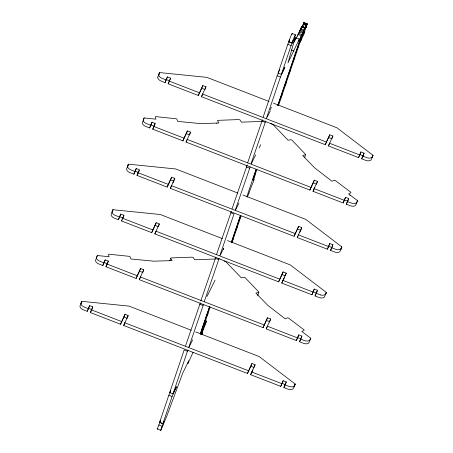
<?xml version="1.0" encoding="UTF-8"?>
<svg xmlns="http://www.w3.org/2000/svg" width="453" height="453" viewBox="0 0 453 453"><rect width="100%" height="100%" fill="white"/><g stroke="black" fill="none" stroke-linecap="round" stroke-linejoin="round"><path stroke-width="0.68" d="M257.485 295.254L257.899 294.739M257.972 294.965L258.833 291.992L245.079 277.632L244.139 277.236L241.307 277.831L226.545 262.468A3.618 2.044 18.8 0 0 226.172 262.117A4.003 2.259 18.8 0 0 225.543 261.664L224.042 261.024M304.274 157.672L304.688 157.151M304.761 157.378L305.622 154.405L291.868 140.045L290.928 139.654L288.097 140.249L273.159 124.705L270.832 123.437M302.644 34.485L302.315 35.311A4.768 0.294 -68.8 0 0 302.247 35.504L302.644 34.513M307.202 24.168L303.844 22.803L307.259 23.941L303.521 33.981L304.841 31.189C303.629 36.438 300.152 40.385 298.844 45.634L278.646 105.181M302.038 26.891L303.844 22.803L307.242 23.918L303.969 22.65M302.644 25.679L302.383 26.534L302.615 25.691M305.758 27.316L305.911 26.942L305.582 28.012A13.114 0.81 -68.8 0 0 305.673 27.718C306.047 26.41 305.214 29.083 305.52 28.046A7.486 0.464 -68.8 0 1 305.582 27.86L305.724 27.339M202.995 328.697L202.281 330.48M300.492 41.019L300.673 40.294M299.778 42.786L300.866 39.858L300.515 40.968M304.693 28.652C303.595 29.711 307.644 27.605 301.715 26.376L296.234 38.312M210.022 307.508L201.942 331.29L202.706 329.246M302.712 25.657L302.729 25.561A12.418 0.764 -68.8 0 1 302.797 25.317L302.547 26.195M305.985 26.92L306.002 26.829A12.418 0.764 -68.8 0 1 306.064 26.585L306.075 26.557A8.012 0.493 -68.8 0 1 306.075 26.619L305.826 27.429L306.245 26.155L306.018 26.942M302.513 26.421L302.842 25.374M305.588 27.843L305.339 28.443A16.087 0.991 -68.8 0 1 305.248 28.732L305.464 28.126M295.724 38.816L296.064 37.763L299.337 39.032L298.431 41.755L303.125 32.05L299.852 30.781M300.679 40.674L300.911 39.621L300.582 40.532M202.961 328.736L202.848 328.923A7.237 0.447 -68.8 0 0 202.774 329.076L201.676 332.411L203.21 328.176M303.402 24.213L303.606 23.437L303.284 24.281M303.986 22.673L303.459 24.235M215.362 258.997L194.643 259.739L193.216 257.497L191.891 257.162L171.008 257.944L170.741 258.363L172.078 260.605L153.777 261.177L130.832 258.991L130.119 256.766L129.394 256.347L108.839 254.201L108.465 254.541L109.099 256.755L97.344 255.515L96.529 257.463A4.796 2.707 18.8 0 0 99.281 261.019L103.76 262.785L105.209 259.852L108.335 261.064L107.401 263.81L104.275 262.598L102.825 265.532L98.346 263.765A4.796 2.707 18.8 0 1 95.594 260.209L97.344 255.515M302.491 26.048L302.332 26.489M205.254 320.582L206.562 321.092C203.703 328.736 202.185 332.264 201.789 334.614M291.845 34.57L292.128 33.499L295.401 34.762L293.816 40.708L295.197 37.571L287.955 62.933L299.331 39.032M303.17 34.032L303.006 34.581L304.122 31.138L302.021 36.755L303.119 34.122M299.546 43.556L299.79 42.792M302.774 25.51L302.553 26.161M301.602 26.92L301.749 26.325L305.022 27.588L302.989 32.559L303.136 32.078M302.344 26.45L302.451 26.07M202.984 328.674L203.193 328.199M201.472 334.574L201.874 333.533M248.901 193.278L247.44 196.964M256.885 169.331L254.699 176.217A26.427 1.631 -68.8 0 1 254.603 176.557L253.731 179.62A33.109 2.044 -68.8 0 1 253.561 180.237L254.082 179.36L253.856 180.254A6.574 0.408 -68.8 0 1 253.584 181.075L253.533 181.228A6.574 0.408 -68.8 0 1 253.204 182.163L251.608 185.996A33.109 2.044 -68.8 0 1 251.177 187.151L250.203 189.648A4.858 0.3 -68.8 0 1 249.948 190.254L249.252 192.338A26.427 1.631 -68.8 0 1 249.025 192.938L248.924 193.21M300.741 40.447L301.766 37.322L300.696 40.634M300.741 29.705L300.996 29.043M301.749 26.461L305.141 27.837L304.501 29.519L307.117 24.071M201.506 334.478L201.698 334.02A7.016 0.43 -68.8 0 1 201.84 333.731L202.027 333.232A4.819 0.3 -68.8 0 1 201.925 333.544L201.579 334.58L202.219 333L201.642 334.563L202.117 333.198L201.84 333.623M300.096 30.668L299.75 31.404M303.017 25.142L303.074 25.034M202.004 333.397L202.066 333.215A13.114 0.81 -68.8 0 1 201.919 333.618L201.562 334.586A12.418 0.764 -68.8 0 1 201.766 334.155L201.806 334.042M80.957 303.55L81.846 301.33L129.082 306.12L191.206 330.203M123.165 217.463L123.912 215.266L120.787 214.054L118.403 219.733L113.997 217.995A4.949 2.797 18.8 0 1 111.166 214.303L113.001 209.722L160.237 214.512L222.355 238.595M172.967 182.933L174.79 178.397L171.664 177.185L167.185 187.1L137.016 175.407L139.399 169.728L136.274 168.516L133.89 174.195L129.484 172.451A4.949 2.797 18.8 0 1 126.653 168.759L128.488 164.179L175.724 168.969L237.842 193.052M262.151 121.41L241.432 122.151L240.005 119.909L238.68 119.575L217.797 120.356L217.531 120.775L218.867 123.018L200.566 123.595L177.621 121.41L176.908 119.179L176.183 118.76L155.628 116.614L155.254 116.959L155.889 119.173L144.133 117.927L142.984 121.115M157.803 77.152L159.643 72.571L206.874 77.361L268.997 101.444M81.098 303.527L81.846 301.33M112.253 211.919L113.001 209.722M127.74 166.376L128.488 164.179M158.895 74.768L159.643 72.571M80.911 304.076L80.011 305.905A4.949 2.797 18.8 0 0 82.842 309.603L87.248 311.341L89.632 305.662L92.757 306.874L92.01 309.071M102.825 265.532L103.76 262.785M118.403 219.733L120.787 214.054M133.89 174.195L136.274 168.516M142.859 121.404L142.384 122.621A4.796 2.707 18.8 0 0 145.136 126.177L149.615 127.95L151.998 122.27L155.124 123.482L154.377 125.679M157.808 77.152A4.949 2.797 18.8 0 0 160.639 80.844L165.045 82.588L167.429 76.908L170.554 78.12L169.994 79.768M87.248 311.341L89.632 305.662M104.275 262.598L105.209 259.852M149.615 127.95L151.998 122.27M165.045 82.588L167.429 76.908M127.401 317.74L128.148 315.543L125.022 314.331L120.543 324.252L90.374 312.553L92.757 306.874M139.666 271.268L142.791 272.48L143.726 269.733L140.6 268.521L136.121 278.442L105.951 266.743L108.335 261.064M158.556 226.132L159.303 223.935L156.177 222.723L151.698 232.644L121.529 220.945L123.912 215.266M189.767 134.348L190.515 132.151L187.389 130.94L182.91 140.855L152.74 129.162L155.124 123.482M205.192 88.986L205.939 86.789L202.814 85.577L198.34 95.492L168.171 83.799L170.554 78.12M138.652 171.925L139.213 170.277M120.543 324.252L125.022 314.331M136.121 278.442L140.6 268.521M151.698 232.644L156.177 222.723M167.185 187.1L171.664 177.185M182.91 140.855L187.389 130.94M198.34 95.492L202.814 85.577M254.518 366.398L255.079 364.75L251.953 363.538L247.474 373.459L123.669 325.464L128.148 315.543M269.937 321.149L270.684 318.952L267.559 317.74L263.08 327.661L139.247 279.654L143.726 269.733M282.174 274.682L285.299 275.888L286.234 273.142L283.108 271.93L278.629 281.851L154.824 233.856L159.303 223.935M297.661 229.139L300.786 230.351L301.721 227.604L298.595 226.392L294.116 236.307L170.311 188.312L174.79 178.397M316.726 183.567L317.474 181.37L314.348 180.158L309.869 190.073L186.036 142.066L190.515 132.151M332.128 138.193L332.876 135.996L329.75 134.784L325.271 144.705L201.46 96.704L205.939 86.789M169.796 260.86L170.73 258.114M160.594 420.571L157.854 427.57A4.796 0.294 -68.8 0 0 157.808 428.663L157.921 428.442M193.086 352.338L187.899 363.504L188.782 360.803L182.865 372.779L166.964 415.65L161.075 429.931A4.796 0.294 -68.8 0 1 161.126 428.838L164.094 421.182L162.899 423.6L159.626 422.332L168.816 395.243L170.288 392.253M162.899 423.6L172.083 396.505L176.517 386.715L172.978 393.878L169.705 392.615L184.167 349.976L187.44 351.239L188.063 349.982M185.515 346.001L200.334 302.887M200.838 300.82L215.883 257.032M216.602 254.337L231.341 211.455M232.044 208.81L247.196 165.011M247.615 162.899L262.44 119.779M263.148 117.106L277.168 75.776L278.352 73.386M266.421 118.369L280.441 77.038L284.875 67.248L281.33 74.411L278.057 73.148L287.842 44.309L289.705 39.926M172.978 393.878L187.44 351.239M188.788 347.27L203.601 304.156M204.337 301.421L219.156 258.301M219.875 255.605L233.991 213.986L230.719 212.717M235.317 210.079L250.152 166.908M251.115 163.499L265.713 121.042M281.33 74.411L291.109 45.577L293.199 40.532L292.004 42.95L288.731 41.682L289.048 40.764A4.796 0.294 -68.8 0 1 291.16 35.498L292.128 33.499M223.346 249.41L223.793 248.085L220.368 255.016M295.288 40.113L295.571 39.269M297.598 36.076L298.153 34.434L301.426 35.696L277.717 105.606M298.493 33.907L298.657 33.409L301.93 34.677L277.887 105.572M200.311 333.821L209.614 306.381M231.183 242.802L240.486 215.362M246.845 196.625L256.149 169.184M200.356 334.15L209.847 306.166M231.364 242.74L240.549 215.651M256.075 169.875L253.057 178.782A11.778 0.725 -68.8 0 0 252.972 179.116L252.91 179.535L254.337 176.432A9.162 0.566 -68.8 0 0 254.728 175.424L255.084 174.643M232.027 242.638L241.036 216.064L239.037 220.113M202.944 328.799L202.865 329.138M247.474 373.459L251.953 363.538M263.08 327.661L267.559 317.74M278.629 281.851L283.108 271.93M294.116 236.307L298.595 226.392M309.869 190.073L314.348 180.158M325.271 144.705L329.75 134.784M282.219 383.431L285.345 384.642L286.279 381.896L283.153 380.684L280.769 386.364L250.6 374.671L255.079 364.75M227.48 240.583L290.294 264.931L326.307 292.417L324.467 296.992A4.949 2.797 18.8 0 1 319.484 297.655L315.05 295.968L317.434 290.288L314.308 289.076L311.924 294.761L281.755 283.063L286.234 273.142M332.174 246.947L332.921 244.75L329.795 243.538L327.411 249.218L297.242 237.519L301.721 227.604M363.329 155.339L364.076 153.142L360.95 151.931L358.566 157.61L328.397 145.917L332.876 135.996M301.137 338.295L301.885 336.098L298.759 334.886L296.375 340.565L266.205 328.872L270.684 318.952M347.927 200.713L348.674 198.516L345.548 197.304L343.164 202.984L312.995 191.285L317.474 181.37M280.769 386.364L283.153 380.684M296.375 340.565L298.759 334.886M311.924 294.761L314.308 289.076M327.411 249.218L329.795 243.538M343.164 202.984L345.548 197.304M358.566 157.61L360.95 151.931M195.673 331.936L259.139 356.539L295.158 384.025L293.312 388.6A4.949 2.797 18.8 0 1 288.329 389.263L283.895 387.575L286.279 381.896M242.967 195.039L305.781 219.388L341.8 246.874L339.954 251.449A4.949 2.797 18.8 0 1 334.971 252.117L330.537 250.43L332.921 244.75M273.465 103.176L336.93 127.786L372.949 155.266L371.109 159.847A4.949 2.797 18.8 0 1 366.12 160.509L361.692 158.822L364.076 153.142M258.906 292.219L255.9 293.102L267.836 305.396L285.214 318.844L287.547 317.796L288.385 317.983L304.116 329.903L304.082 330.379L301.817 331.471L310.82 338.278L308.827 342.87A4.796 2.707 18.8 0 1 304.008 343.493L299.501 341.777L301.885 336.098M305.696 154.632L302.683 155.515L314.625 167.814L332.004 181.257L334.337 180.215L335.175 180.396L350.905 192.315L350.871 192.791L348.606 193.884L357.61 200.69L355.616 205.288A4.796 2.707 18.8 0 1 350.798 205.911L346.29 204.195L348.674 198.516M316.687 292.485L317.247 290.837M295.158 384.025L294.303 386.879M325.565 294.614L326.307 292.417M341.8 246.874L340.939 249.733M372.202 157.463L372.949 155.266M292.004 42.95L292.315 42.033A4.796 0.294 -68.8 0 1 294.427 36.761L295.401 34.762M202.01 333.612L201.551 334.58L201.642 334.28M300.452 30.521L300.594 30.158M301.766 26.88L301.874 26.574L301.596 27.072M201.993 333.544L201.67 334.212M303.3 24.513L303.034 25.17M201.223 334.603L202.349 331.432M303.697 31.546C304.184 30.425 303.102 33.126 303.674 31.568M200.979 334.79L202.185 331.624M299.58 32.254L299.722 31.874M300.35 30.566L300.571 29.915M301.058 29.105L300.837 29.655M299.914 31.132L299.999 30.736M300.277 30.578L300.503 30.402M299.778 31.342L299.875 31.03M301.347 28.324L301.488 27.995M301.562 27.401L301.228 28.256L301.438 27.871M299.524 31.97L299.643 31.659L298.81 33.312M159.496 72.599L158.737 74.405A4.949 2.797 18.8 0 0 161.568 78.097L165.979 79.841M128.346 164.201L127.587 166.013A4.949 2.797 18.8 0 0 130.419 169.705L134.824 171.449M112.859 209.745L112.101 211.551A4.949 2.797 18.8 0 0 114.932 215.249L119.337 216.987M81.704 301.353L80.945 303.159A4.949 2.797 18.8 0 0 83.777 306.857L88.182 308.595M300.803 29.541L300.979 29.162M301.035 29.241L300.871 29.592M203.238 327.513L203.476 327.043L202.972 328.595L206.562 321.092M304.744 28.624L305.073 27.893L301.806 26.625M168.171 83.799L169.62 80.866L166.494 79.654M152.74 129.162L154.19 126.228L151.064 125.017M137.016 175.407L138.465 172.474L135.339 171.262M121.529 220.945L122.106 219.773M105.951 266.743L107.112 264.399M90.374 312.553L91.823 309.62L88.697 308.408M201.46 96.704L202.349 94.915M186.036 142.066L186.925 140.277M170.311 188.312L171.489 185.923M154.824 233.856L155.707 232.061M139.247 279.654L140.724 276.664M123.669 325.464L124.852 323.068M288.731 41.682L289.626 39.87M278.057 73.148L279.829 69.564M293.72 42.491L296.069 37.78M296.84 49.683L298.844 45.634M292.672 61.982L294.671 57.933M270.237 109.711L271.409 107.338M267.236 117.123L270.35 110.826M288.499 74.281L290.498 70.232M284.325 86.574L286.33 82.531M280.158 98.873L282.157 94.824M251.364 163.618L255.719 154.818M259.139 147.899L260.69 144.756M235.826 209.433L238.941 203.137M235.311 231.087L237.315 227.038M231.426 242.808L233.142 239.337M206.993 296.466L215.073 280.118M189.275 346.692L192.701 339.761M206.115 317.168L208.12 313.119M169.705 392.615L170.588 390.82M201.947 329.467L203.946 325.418M159.626 422.332L160.521 420.52M328.397 145.917L329.246 144.19M312.995 191.285L313.561 190.135M313.844 189.564L314.733 187.763M297.242 237.519L297.808 236.375M299.869 232.202L300.645 230.634M281.755 283.063L282.321 281.913M282.604 281.341L284.382 277.74M266.205 328.872L267.055 327.151M269.609 321.981L269.75 321.698L266.624 320.486M250.6 374.671L251.166 373.521M251.455 372.949L252.933 369.948M361.692 158.822L363.142 155.889L360.016 154.677M346.29 204.195L347.74 201.262L344.614 200.05M330.537 250.43L331.409 248.669M315.05 295.968L315.917 294.212M299.501 341.777L300.662 339.433M283.895 387.575L284.767 385.814M301.03 28.698L300.718 29.315A35.532 2.191 -68.8 0 0 300.401 29.96M247.219 196.806L247.531 196.494A9.162 0.566 -68.8 0 1 247.48 196.806M373.029 155.379L372.043 157.1A4.949 2.797 18.8 0 1 367.055 157.763L362.621 156.075M341.873 246.987L340.888 248.703A4.949 2.797 18.8 0 1 335.905 249.371L331.471 247.683M326.387 292.525L325.401 294.246A4.949 2.797 18.8 0 1 320.418 294.909M295.237 384.133L294.246 385.854A4.949 2.797 18.8 0 1 289.263 386.517L284.829 384.829M350.005 195.481L349.971 195.067M144.133 117.927L143.318 119.875A4.796 2.707 18.8 0 0 146.07 123.431L150.549 125.204M216.766 123.125L216.574 123.431M320.418 294.909L315.984 293.221M303.77 22.893L307.043 24.162M303.567 23.352L306.84 24.615M303.374 23.845L306.647 25.108M303.255 24.162L306.528 25.43M303.221 24.252L306.488 25.515M301.455 26.976L304.727 28.245M300.82 28.675L304.093 29.943M300.481 29.728L303.753 30.997M299.359 31.999L302.632 33.262M289.037 41.891L292.304 43.16M287.842 44.309L291.109 45.577M291.251 49.972L293.867 50.985M277.168 75.776L280.441 77.038M201.885 88.324L205.005 89.535M328.816 137.531L331.941 138.743M169.099 81.053L199.275 92.746M202.395 93.958L326.205 141.959M329.331 143.165L359.501 154.864M261.817 121.036L265.09 122.304M186.455 133.686L189.581 134.898M313.414 182.904L316.539 184.116M153.675 126.415L183.844 138.108M186.97 139.32L310.803 187.327M313.929 188.539L344.099 200.237M347.225 201.449L351.732 203.165A4.796 2.707 18.8 0 0 356.551 202.542L357.61 200.69M246.262 166.897L249.535 168.165M170.73 179.932L173.856 181.143M328.861 246.285L331.987 247.497M137.95 172.661L168.12 184.354M171.245 185.566L295.05 233.561M298.176 234.773L328.346 246.472M155.243 225.469L158.369 226.681M119.852 216.8L122.978 218.012M313.374 291.823L316.5 293.034M122.463 218.199L152.633 229.898M155.758 231.109L279.563 279.105M282.689 280.316L312.859 292.009M215.26 258.295L218.533 259.563M297.825 337.632L300.951 338.844M106.885 263.997L137.055 275.696M140.181 276.908L264.014 324.914M267.14 326.126L297.31 337.819M300.435 339.031L304.943 340.752A4.796 2.707 18.8 0 0 309.761 340.124L310.82 338.278M199.711 304.144L202.984 305.413M124.088 317.077L127.214 318.289M251.019 366.284L254.144 367.496M91.308 309.807L121.478 321.505M124.603 322.717L248.408 370.713M251.534 371.924L281.704 383.617M168.816 395.243L172.083 396.505M159.926 422.541L163.199 423.81M158.737 424.959L162.004 426.222M157.48 429.065L160.804 430.35M356.143 203.035L356.675 203.437M305.509 27.837A9.354 0.578 -68.8 0 1 305.464 28.012M301.256 27.831L301.449 27.356L301.262 27.803M202.672 330.633L202.497 330.973L202.672 330.633M305.356 28.273L305.101 29.015L305.345 28.267M302.468 34.943L302.615 34.671L302.468 34.943M303.442 32.186L303.284 32.622L303.453 32.231M202.576 330.599L202.712 330.248L202.587 330.616M202.332 331.324L201.993 332.264L202.48 331.001L202.078 331.907L202.332 331.324"/></g></svg>
